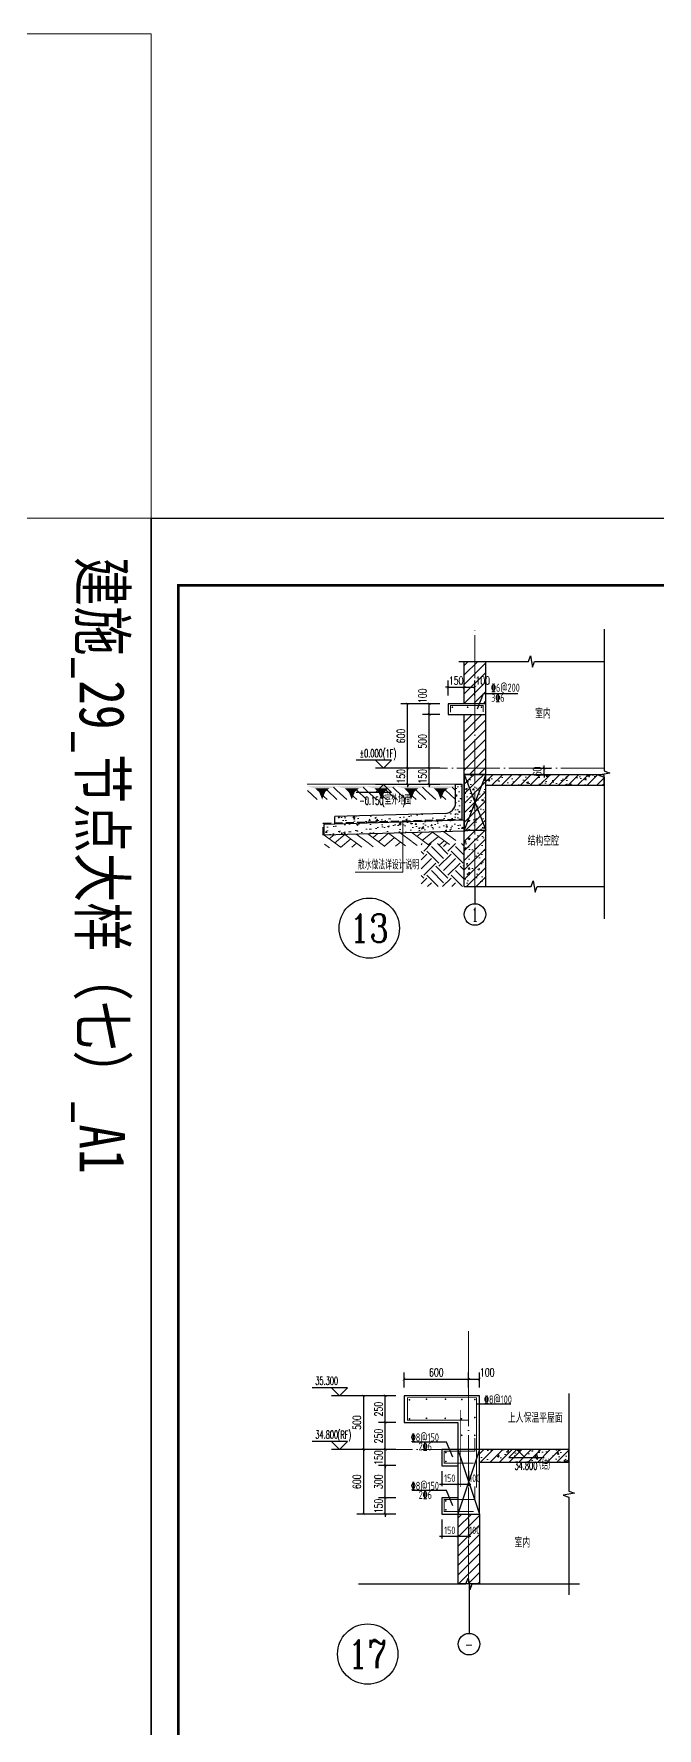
# Model space of a CAD drawing. Extents: x -461650 to 361314, y 245336 to 769729.
# Drawn here: x 344064 to 349850, y 669883 to 685631 of the extents above; entities that cross this region are included whole.
import ezdxf
from ezdxf.enums import TextEntityAlignment as Align

# ---------------------------------------------------------------- set-up
doc = ezdxf.new("R2010")
doc.units = 0
doc.header["$LTSCALE"] = 1000
doc.linetypes.add('DASH', pattern=[0.35, 0.25, -0.1])
doc.linetypes.add('DOTE', pattern=[2.42, 2, -0.2, 0.02, -0.2])
doc.layers.get('0').update_dxf_attribs({"linetype": 'CONTINUOUS'})
doc.layers.get('DEFPOINTS').update_dxf_attribs({"linetype": 'CONTINUOUS'})
for name, color, linetype in [('A-AXIS_TEXT', 7, 'CONTINUOUS'), ('AXIS', 3, 'CONTINUOUS'), ('COLUMN', 4, 'CONTINUOUS'), ('DIM', 2, 'CONTINUOUS'), ('DIM_ELEV', 3, 'CONTINUOUS'), ('DIM_SYMB', 3, 'CONTINUOUS'), ('PUB_DIM', 3, 'CONTINUOUS'), ('PUB_TEXT', 2, 'CONTINUOUS'), ('REIN', 6, 'CONTINUOUS'), ('S-大样-砼线', 7, 'CONTINUOUS'), ('S-引出线', 40, 'CONTINUOUS'), ('TEXT', 2, 'CONTINUOUS'), ('WALL', 5, 'CONTINUOUS'), ('yichutu', 7, 'CONTINUOUS'), ('导图字', 7, 'CONTINUOUS')]:
    doc.layers.add(name, color=color, linetype=linetype)
for name, color, linetype, lineweight in [('AXIS_TEXT', 7, 'CONTINUOUS', 20), ('DOTE', 19, 'DOTE', 9), ('PUB_HATCH', 8, 'CONTINUOUS', 9), ('图框', 9, 'CONTINUOUS', 18), ('填充', 251, 'CONTINUOUS', 5), ('平面-排水沟', 86, 'CONTINUOUS', 15), ('立面-中轮廓线', 30, 'CONTINUOUS', 35), ('粉刷', 251, 'CONTINUOUS', 9)]:
    doc.layers.add(name, color=color, linetype=linetype, lineweight=lineweight)
doc.styles.add('_TCH_AXIS', font='COMPLEX', dxfattribs={"bigfont": 'GBCBIG'})
doc.styles.add('_TCH_DIM', font='SIMPLEX.shx', dxfattribs={"width": 0.7, "bigfont": 'GBCBIG.shx'})
doc.styles.add('_TCH_DIM_T3', font='SIMPLEX', dxfattribs={"width": 0.705882, "bigfont": 'GBCBIG'})
doc.styles.add('COMPLEX', font='COMPLEX')
doc.styles.add('DIM_FONT_T3', font='SIMPLEX', dxfattribs={"width": 0.705882, "bigfont": 'GBCBIG'})
doc.styles.add('TSSD_DIMENSION', font='Tssdeng.shx', dxfattribs={"width": 0.7, "bigfont": 'tssdchn.shx'})
doc.styles.add('TSSD_REIN', font='tssdeng.shx', dxfattribs={"width": 0.7, "height": 300, "bigfont": 'tssdchn.shx'})
doc.styles.add('w', font='tssdeng.shx', dxfattribs={"width": 0.8, "bigfont": 'tssdchn.shx'})
doc.styles.add('黑体', font='simhei.ttf')
doc.dimstyles.new('_TCH_ARCH&&25', dxfattribs={"dimtxt": 74.375, "dimasz": 25, "dimexe": 62.5, "dimexo": 75, "dimgap": 25, "dimtad": 1, "dimdec": 0, "dimzin": 0, "dimdsep": 46, "dimtxsty": '_TCH_DIM_T3', "dimblk": 'ARCHTICK', "dimcen": 0.09, "dimclrt": 7, "dimazin": 0, "dimtfac": 1, "dimtdec": 0, "dimtix": 1, "dimtmove": 2, "dimatfit": 3, "dimldrblk": 'ARCHTICK', "dimfxl": 0, "dimtolj": 1, "dimtzin": 0, "dimarcsym": 0})
doc.dimstyles.new('TSSD_20_20', dxfattribs={"dimtxt": 60, "dimasz": 20, "dimexe": 20, "dimexo": 50, "dimgap": 20, "dimtad": 1, "dimdec": 0, "dimzin": 0, "dimdsep": 46, "dimtxsty": 'TSSD_DIMENSION', "dimblk": 'ARCHTICK', "dimblk1": 'ARCHTICK', "dimblk2": 'ARCHTICK', "dimcen": 0, "dimdle": 20, "dimclrt": 7, "dimadec": 0, "dimazin": 0, "dimtfac": 1, "dimtdec": 0, "dimtix": 1, "dimtmove": 2, "dimatfit": 3, "dimfxl": 0, "dimtolj": 1, "dimtzin": 0, "dimarcsym": 0})
pattern_1 = [(50, (28072.99, 249033.25), (143.452037, -12.550427), [15, -165]), (355, (28072.99, 249033.25), (-27.750267, 150.438427), [12, -132]), (100.4514, (28084.94, 249032.2), (115.701876, 137.88791), [12.74804, -140.22842]), (46.1842, (28072.99, 249073.25), (213.44821, -33.1038), [22.5, -247.5]), (96.6356, (28090.77, 249070.5), (186.93254, 194.82357), [19.12206, -210.3426]), (351.1842, (28072.99, 249073.25), (186.93239, 194.82372), [18, -198]), (21, (28092.99, 249063.25), (119.38141, -80.52378), [15, -165]), (326, (28092.99, 249063.25), (48.663066, 145.03001), [12, -132]), (71.4514, (28102.93, 249056.54), (168.044526, 64.5061), [12.74804, -140.22842]), (37.5, (28072.986, 249033.25), (2.431971, 66.578771), [0, -130.4, 0, -134, 0, -132.5]), (7.5, (28072.986, 249033.25), (52.613907, 78.882342), [0, -76.4, 0, -127.4, 0, -50.5]), (327.5, (28028.386, 249033.25), (106.764487, -4.510974), [0, -50, 0, -156, 0, -207]), (317.5, (28008.39, 249033.25), (116.637234, 20.020996), [0, -65, 0, -103.6, 0, -147])]
pattern_2 = [(45, (-737876.647, 828566.014), (-44.194174, 44.194174), []), (50, (-737876.65, 828566.01), (179.315046, -15.688034), [18.75, -206.25]), (355, (-737876.65, 828566.01), (-34.687833, 188.048033), [15, -165]), (100.4514, (-737861.7, 828564.7), (144.627345, 172.359886), [15.935047, -175.285528]), (46.1842, (-737876.65, 828616.01), (266.81026, -41.379754), [28.125, -309.375]), (96.6356, (-737854.4, 828612.57), (233.665676, 243.52947), [23.90257, -262.92825]), (351.1842, (-737876.65, 828616.01), (233.665486, 243.52965), [22.5, -247.5]), (21, (-737851.65, 828603.51), (149.226763, -100.654723), [18.75, -206.25]), (326, (-737851.65, 828603.51), (60.828833, 181.28751), [15, -165]), (71.4514, (-737839.21, 828595.13), (210.055657, 80.632624), [15.935047, -175.285528]), (37.5, (-737876.647, 828566.014), (3.039964, 83.2234635), [0, -163, 0, -167.5, 0, -165.625]), (7.5, (-737876.65, 828566.01), (65.767384, 98.602928), [0, -95.5, 0, -159.25, 0, -63.125]), (327.5, (-737932.397, 828566.014), (133.455609, -5.638718), [0, -62.5, 0, -195, 0, -258.75]), (317.5, (-737957.4, 828566.01), (145.796542, 25.026246), [0, -81.25, 0, -129.5, 0, -183.75])]
pattern_3 = [(45, (-737876.647, 828610.89), (-44.1941915, 44.1941915), [])]

# ---------------------------------------------------------------- blocks, each defined once
blk = doc.blocks.new('$LINEPAT$素土夯实')
at = {"color": 0}
for p, q in [((0, -210), (210, 0)), ((120, -300), (420, 0)), ((420, 0), (608, -188)), ((495, -300), (795, 0)), ((615, 0), (705, -90)), ((210, -210), (300, -300)), ((315, -105), (502, -293)), ((705, -300), (795, -210))]:
    blk.add_line(p, q, dxfattribs=at)
blk = doc.blocks.new('$LinePat$自然土壤')
at = {"color": 0}
for p, q in [((0, -90), (71, -19)), ((0, -300), (211, -89)), ((210, -300), (286, -224)), ((420, -300), (630, -90))]:
    blk.add_line(p, q, dxfattribs=at)
for points in [[(0, 0), (630, 0), (168, -45), (462, -45)], [(168, -45), (462, -45), (252, -132), (378, -132)], [(252, -132), (378, -132), (315, -300)]]:
    blk.add_solid(points, dxfattribs=at)
blk = doc.blocks.new('sanshui')
at = {"layer": '粉刷'}
h = blk.add_hatch(dxfattribs=at)
h.set_pattern_fill('混凝土', color=256, scale=20)
h.set_pattern_definition(pattern_1)
edge = h.paths.add_edge_path()
edge.add_line((346318, 427330), (346258, 427330))
edge.add_line((346258, 427330), (346258, 427160))
edge.add_arc((346158, 427160), 100, 271.7184, 360, ccw=False)
edge.add_line((346161, 427060), (345138, 427030))
edge.add_line((345138, 427030), (345138, 426970))
edge.add_line((345138, 426970), (346318, 427005))
edge.add_line((346318, 427005), (346318, 427330))
h = blk.add_hatch(dxfattribs=at)
h.set_pattern_fill('混凝土', color=256, scale=20)
h.set_pattern_definition(pattern_1)
h.paths.add_polyline_path([(346338, 426896), (346338, 426996), (345038, 426957), (345038, 426857)])
at = {"layer": 'COLUMN'}
for p, q in [((346258, 427330), (346318, 427330)), ((346258, 427160), (346258, 427330)), ((346318, 426995), (346318, 427330)), ((346338, 426996), (345038, 426957)), ((345038, 426857), (345038, 426957)), ((346161, 427060), (345138, 427030)), ((345138, 426960), (345138, 427030)), ((346338, 426896), (345038, 426857))]:
    blk.add_line(p, q, dxfattribs=at)
blk.add_arc((346158, 427160), 100, 271.7184, 0, dxfattribs=at)
at = {"layer": '立面-中轮廓线', "linetype": 'DASH', "ltscale": 0.3}
blk.add_lwpolyline([(345028, 426857), (345028, 426966), (346318, 427005)], dxfattribs=at)
at = {"layer": '粉刷'}
blk.add_line((344881, 427330), (346258, 427330), dxfattribs=at)
at = {"layer": '粉刷', "yscale": 0.4, "zscale": 0.4}
for name, p, xscale, rotation in [('$LinePat$自然土壤', (345157, 427310), -0.4369306507241237, 359.9999999999903), ('$LinePat$自然土壤', (345432, 427310), -0.4369306507241237, 359.9999999999903), ('$LinePat$自然土壤', (345707, 427310), -0.4369306507241237, 359.9999999999903), ('$LinePat$自然土壤', (345983, 427310), -0.4369306507241237, 359.9999999999903), ('$LinePat$自然土壤', (346258, 427310), -0.4369306507241237, 359.9999999999903), ('$LINEPAT$素土夯实', (345444, 426869), -0.5117605352322558, 1.718358001643932), ('$LINEPAT$素土夯实', (345851, 426881), -0.5117605352322558, 1.718358001643932), ('$LINEPAT$素土夯实', (346258, 426893), -0.5117605352322558, 1.718358001643932)]:
    blk.add_blockref(name, p, dxfattribs=dict(at, xscale=xscale, rotation=rotation))
blk = doc.blocks.new('GFDDDDRG')
at = {"layer": '图框'}
blk.add_lwpolyline([(923310, -107437), (923310, -159999), (893610, -159999), (893610, -107437)], close=True, dxfattribs=at)
blk.add_lwpolyline([(923310, -107437), (923310, -159999), (893610, -159999), (893610, -107437)], close=True, dxfattribs=at)
at = {"layer": '图框', "const_width": 50}
blk.add_lwpolyline([(894110, -159499), (922810, -159499), (922810, -108687), (894110, -108687)], close=True, dxfattribs=at)
blk = doc.blocks.new('yct-1051-594-26275-14850-25-1002.0')
at = {"layer": 'yichutu', "color": 7}
blk.add_lwpolyline([(0, 0), (0, 14850), (26275, 14850), (26275, 0)], close=True, dxfattribs=at)
blk = doc.blocks.new('_ArchTick')
at = {"color": 0, "linetype": 'ByBlock', "const_width": 0.15}
blk.add_lwpolyline([(-0.5, -0.5), (0.5, 0.5)], dxfattribs=at)
blk = doc.blocks.new('*D474')
at = {"layer": 'DEFPOINTS', "color": 0}
for p in [(347126, 672473), (347426, 672473), (347426, 671873)]:
    blk.add_point(p, dxfattribs=at)
at = {"layer": 'PUB_DIM', "color": 0, "lineweight": -2}
for p, q in [((347351, 672473), (347063, 672473)), ((347126, 671873), (347126, 672473)), ((347351, 671873), (347063, 671873))]:
    blk.add_line(p, q, dxfattribs=at)
at = {"layer": 'PUB_DIM', "color": 0, "lineweight": -2, "xscale": 25, "yscale": 25, "zscale": 25}
for p, rotation in [((347126, 672473), 90), ((347126, 671873), 270)]:
    blk.add_blockref('_ArchTick', p, dxfattribs=dict(at, rotation=rotation))
at = {"layer": 'PUB_DIM', "color": 7, "insert": (347063, 672173), "char_height": 74.4, "attachment_point": 5, "rotation": 90, "style": '_TCH_DIM_T3'}
blk.add_mtext('\\A1;600', dxfattribs=at)
blk = doc.blocks.new('*D475')
at = {"layer": 'DEFPOINTS', "color": 0}
for p in [(347126, 672973), (347426, 672973), (347426, 672473)]:
    blk.add_point(p, dxfattribs=at)
at = {"layer": 'PUB_DIM', "color": 0, "lineweight": -2}
for p, q in [((347351, 672973), (347063, 672973)), ((347126, 672473), (347126, 672973)), ((347351, 672473), (347063, 672473))]:
    blk.add_line(p, q, dxfattribs=at)
at = {"layer": 'PUB_DIM', "color": 0, "lineweight": -2, "xscale": 25, "yscale": 25, "zscale": 25}
for p, rotation in [((347126, 672973), 90), ((347126, 672473), 270)]:
    blk.add_blockref('_ArchTick', p, dxfattribs=dict(at, rotation=rotation))
at = {"layer": 'PUB_DIM', "color": 7, "insert": (347063, 672723), "char_height": 74.4, "attachment_point": 5, "rotation": 90, "style": '_TCH_DIM_T3'}
blk.add_mtext('\\A1;500', dxfattribs=at)
blk = doc.blocks.new('*D476')
at = {"layer": 'DEFPOINTS', "color": 0}
for p in [(347850, 672323), (348000, 672323), (348000, 672151)]:
    blk.add_point(p, dxfattribs=at)
at = {"layer": 'DIM', "color": 0, "lineweight": -2}
for p, q in [((347830, 672151), (348020, 672151)), ((347850, 672273), (347850, 672131)), ((348000, 672273), (348000, 672131))]:
    blk.add_line(p, q, dxfattribs=at)
at = {"layer": 'DIM', "color": 0, "lineweight": -2, "xscale": 20, "yscale": 20, "zscale": 20, "rotation": 180}
blk.add_blockref('_ArchTick', (347850, 672151), dxfattribs=at)
at = {"layer": 'DIM', "color": 0, "lineweight": -2, "xscale": 20, "yscale": 20, "zscale": 20}
blk.add_blockref('_ArchTick', (348000, 672151), dxfattribs=at)
at = {"layer": 'DIM', "color": 7, "insert": (347925, 672206), "char_height": 70, "attachment_point": 5, "style": 'TSSD_DIMENSION'}
blk.add_mtext('\\A1;150', dxfattribs=at)
blk = doc.blocks.new('*D477')
at = {"layer": 'DEFPOINTS', "color": 0}
for p in [(348000, 672323), (348100, 672323), (348100, 672151)]:
    blk.add_point(p, dxfattribs=at)
at = {"layer": 'DIM', "color": 0, "lineweight": -2}
for p, q in [((347980, 672151), (348120, 672151)), ((348000, 672273), (348000, 672131)), ((348100, 672273), (348100, 672131))]:
    blk.add_line(p, q, dxfattribs=at)
at = {"layer": 'DIM', "color": 0, "lineweight": -2, "xscale": 20, "yscale": 20, "zscale": 20, "rotation": 180}
blk.add_blockref('_ArchTick', (348000, 672151), dxfattribs=at)
at = {"layer": 'DIM', "color": 0, "lineweight": -2, "xscale": 20, "yscale": 20, "zscale": 20}
blk.add_blockref('_ArchTick', (348100, 672151), dxfattribs=at)
at = {"layer": 'DIM', "color": 7, "insert": (348157, 672206), "char_height": 70, "attachment_point": 5, "style": 'TSSD_DIMENSION'}
blk.add_mtext('\\A1;100', dxfattribs=at)
blk = doc.blocks.new('*D478')
at = {"layer": 'DEFPOINTS', "color": 0}
for p in [(348100, 673127), (347500, 672973), (348100, 672973)]:
    blk.add_point(p, dxfattribs=at)
at = {"layer": 'PUB_DIM', "color": 0, "lineweight": -2}
for p, q in [((347500, 673048), (347500, 673189)), ((347500, 673127), (348100, 673127)), ((348100, 673048), (348100, 673189))]:
    blk.add_line(p, q, dxfattribs=at)
at = {"layer": 'PUB_DIM', "color": 0, "lineweight": -2, "xscale": 25, "yscale": 25, "zscale": 25, "rotation": 180}
blk.add_blockref('_ArchTick', (347500, 673127), dxfattribs=at)
at = {"layer": 'PUB_DIM', "color": 0, "lineweight": -2, "xscale": 25, "yscale": 25, "zscale": 25}
blk.add_blockref('_ArchTick', (348100, 673127), dxfattribs=at)
at = {"layer": 'PUB_DIM', "color": 7, "insert": (347800, 673189), "char_height": 74.4, "attachment_point": 5, "style": '_TCH_DIM_T3'}
blk.add_mtext('\\A1;600', dxfattribs=at)
blk = doc.blocks.new('*D479')
at = {"layer": 'DEFPOINTS', "color": 0}
for p in [(348200, 673127), (348100, 672973), (348200, 672973)]:
    blk.add_point(p, dxfattribs=at)
at = {"layer": 'PUB_DIM', "color": 0, "lineweight": -2}
for p, q in [((348100, 673048), (348100, 673189)), ((348100, 673127), (348200, 673127)), ((348200, 673048), (348200, 673189))]:
    blk.add_line(p, q, dxfattribs=at)
at = {"layer": 'PUB_DIM', "color": 0, "lineweight": -2, "xscale": 25, "yscale": 25, "zscale": 25, "rotation": 180}
blk.add_blockref('_ArchTick', (348100, 673127), dxfattribs=at)
at = {"layer": 'PUB_DIM', "color": 0, "lineweight": -2, "xscale": 25, "yscale": 25, "zscale": 25}
blk.add_blockref('_ArchTick', (348200, 673127), dxfattribs=at)
at = {"layer": 'PUB_DIM', "color": 7, "insert": (348273, 673189), "char_height": 74.4, "attachment_point": 5, "style": '_TCH_DIM_T3'}
blk.add_mtext('\\A1;100', dxfattribs=at)
blk = doc.blocks.new('*D480')
at = {"layer": 'DEFPOINTS', "color": 0}
for p in [(347850, 671873), (348000, 671873), (348000, 671666)]:
    blk.add_point(p, dxfattribs=at)
at = {"layer": 'DIM', "color": 0, "lineweight": -2}
for p, q in [((347850, 671823), (347850, 671646)), ((348000, 671823), (348000, 671646)), ((347830, 671666), (348020, 671666))]:
    blk.add_line(p, q, dxfattribs=at)
at = {"layer": 'DIM', "color": 0, "lineweight": -2, "xscale": 20, "yscale": 20, "zscale": 20, "rotation": 180}
blk.add_blockref('_ArchTick', (347850, 671666), dxfattribs=at)
at = {"layer": 'DIM', "color": 0, "lineweight": -2, "xscale": 20, "yscale": 20, "zscale": 20}
blk.add_blockref('_ArchTick', (348000, 671666), dxfattribs=at)
at = {"layer": 'DIM', "color": 7, "insert": (347925, 671721), "char_height": 70, "attachment_point": 5, "style": 'TSSD_DIMENSION'}
blk.add_mtext('\\A1;150', dxfattribs=at)
blk = doc.blocks.new('*D481')
at = {"layer": 'DEFPOINTS', "color": 0}
for p in [(348000, 671873), (348100, 671873), (348100, 671666)]:
    blk.add_point(p, dxfattribs=at)
at = {"layer": 'DIM', "color": 0, "lineweight": -2}
for p, q in [((348000, 671823), (348000, 671646)), ((348100, 671823), (348100, 671646)), ((347980, 671666), (348120, 671666))]:
    blk.add_line(p, q, dxfattribs=at)
at = {"layer": 'DIM', "color": 0, "lineweight": -2, "xscale": 20, "yscale": 20, "zscale": 20, "rotation": 180}
blk.add_blockref('_ArchTick', (348000, 671666), dxfattribs=at)
at = {"layer": 'DIM', "color": 0, "lineweight": -2, "xscale": 20, "yscale": 20, "zscale": 20}
blk.add_blockref('_ArchTick', (348100, 671666), dxfattribs=at)
at = {"layer": 'DIM', "color": 7, "insert": (348157, 671721), "char_height": 70, "attachment_point": 5, "style": 'TSSD_DIMENSION'}
blk.add_mtext('\\A1;100', dxfattribs=at)
blk = doc.blocks.new('*D482')
at = {"layer": 'DEFPOINTS', "color": 0}
for p in [(347326, 672973), (347500, 672973), (347500, 672723)]:
    blk.add_point(p, dxfattribs=at)
at = {"layer": 'PUB_DIM', "color": 0, "lineweight": -2}
for p, q in [((347425, 672973), (347263, 672973)), ((347326, 672723), (347326, 672973)), ((347425, 672723), (347263, 672723))]:
    blk.add_line(p, q, dxfattribs=at)
at = {"layer": 'PUB_DIM', "color": 0, "lineweight": -2, "xscale": 25, "yscale": 25, "zscale": 25}
for p, rotation in [((347326, 672973), 90), ((347326, 672723), 270)]:
    blk.add_blockref('_ArchTick', p, dxfattribs=dict(at, rotation=rotation))
at = {"layer": 'PUB_DIM', "color": 7, "insert": (347263, 672848), "char_height": 74.4, "attachment_point": 5, "rotation": 90, "style": '_TCH_DIM_T3'}
blk.add_mtext('\\A1;250', dxfattribs=at)
blk = doc.blocks.new('*D483')
at = {"layer": 'DEFPOINTS', "color": 0}
for p in [(347326, 672723), (347500, 672723), (347500, 672473)]:
    blk.add_point(p, dxfattribs=at)
at = {"layer": 'PUB_DIM', "color": 0, "lineweight": -2}
for p, q in [((347425, 672723), (347263, 672723)), ((347326, 672473), (347326, 672723)), ((347425, 672473), (347263, 672473))]:
    blk.add_line(p, q, dxfattribs=at)
at = {"layer": 'PUB_DIM', "color": 0, "lineweight": -2, "xscale": 25, "yscale": 25, "zscale": 25}
for p, rotation in [((347326, 672723), 90), ((347326, 672473), 270)]:
    blk.add_blockref('_ArchTick', p, dxfattribs=dict(at, rotation=rotation))
at = {"layer": 'PUB_DIM', "color": 7, "insert": (347263, 672598), "char_height": 74.4, "attachment_point": 5, "rotation": 90, "style": '_TCH_DIM_T3'}
blk.add_mtext('\\A1;250', dxfattribs=at)
blk = doc.blocks.new('*D484')
at = {"layer": 'DEFPOINTS', "color": 0}
for p in [(347326, 672473), (347500, 672473), (347500, 672323)]:
    blk.add_point(p, dxfattribs=at)
at = {"layer": 'PUB_DIM', "color": 0, "lineweight": -2}
for p, q in [((347425, 672473), (347263, 672473)), ((347326, 672473), (347326, 672498)), ((347326, 672323), (347326, 672473)), ((347425, 672323), (347263, 672323)), ((347326, 672323), (347326, 672298))]:
    blk.add_line(p, q, dxfattribs=at)
at = {"layer": 'PUB_DIM', "color": 0, "lineweight": -2, "xscale": 25, "yscale": 25, "zscale": 25}
for p, rotation in [((347326, 672473), 270), ((347326, 672323), 90)]:
    blk.add_blockref('_ArchTick', p, dxfattribs=dict(at, rotation=rotation))
at = {"layer": 'PUB_DIM', "color": 7, "insert": (347263, 672398), "char_height": 74.4, "attachment_point": 5, "rotation": 90, "style": '_TCH_DIM_T3'}
blk.add_mtext('\\A1;150', dxfattribs=at)
blk = doc.blocks.new('*D485')
at = {"layer": 'DEFPOINTS', "color": 0}
for p in [(347326, 672323), (347500, 672323), (347500, 672023)]:
    blk.add_point(p, dxfattribs=at)
at = {"layer": 'PUB_DIM', "color": 0, "lineweight": -2}
for p, q in [((347425, 672323), (347263, 672323)), ((347326, 672023), (347326, 672323)), ((347425, 672023), (347263, 672023))]:
    blk.add_line(p, q, dxfattribs=at)
at = {"layer": 'PUB_DIM', "color": 0, "lineweight": -2, "xscale": 25, "yscale": 25, "zscale": 25}
for p, rotation in [((347326, 672323), 90), ((347326, 672023), 270)]:
    blk.add_blockref('_ArchTick', p, dxfattribs=dict(at, rotation=rotation))
at = {"layer": 'PUB_DIM', "color": 7, "insert": (347263, 672173), "char_height": 74.4, "attachment_point": 5, "rotation": 90, "style": '_TCH_DIM_T3'}
blk.add_mtext('\\A1;300', dxfattribs=at)
blk = doc.blocks.new('*D486')
at = {"layer": 'DEFPOINTS', "color": 0}
for p in [(347326, 672023), (347500, 672023), (347500, 671873)]:
    blk.add_point(p, dxfattribs=at)
at = {"layer": 'PUB_DIM', "color": 0, "lineweight": -2}
for p, q in [((347425, 672023), (347263, 672023)), ((347326, 672023), (347326, 672048)), ((347326, 671873), (347326, 672023)), ((347425, 671873), (347263, 671873)), ((347326, 671873), (347326, 671848))]:
    blk.add_line(p, q, dxfattribs=at)
at = {"layer": 'PUB_DIM', "color": 0, "lineweight": -2, "xscale": 25, "yscale": 25, "zscale": 25}
for p, rotation in [((347326, 672023), 270), ((347326, 671873), 90)]:
    blk.add_blockref('_ArchTick', p, dxfattribs=dict(at, rotation=rotation))
at = {"layer": 'PUB_DIM', "color": 7, "insert": (347263, 671948), "char_height": 74.4, "attachment_point": 5, "rotation": 90, "style": '_TCH_DIM_T3'}
blk.add_mtext('\\A1;150', dxfattribs=at)
blk = doc.blocks.new('*D551')
at = {"layer": 'DEFPOINTS', "color": 0}
for p in [(348634, 678805), (348634, 678745), (348800, 678805)]:
    blk.add_point(p, dxfattribs=at)
at = {"layer": 'PUB_DIM', "color": 0, "lineweight": -2}
for p, q in [((348709, 678805), (348862, 678805)), ((348709, 678745), (348862, 678745)), ((348800, 678805), (348800, 678830)), ((348800, 678745), (348800, 678805)), ((348800, 678745), (348800, 678720))]:
    blk.add_line(p, q, dxfattribs=at)
at = {"layer": 'PUB_DIM', "color": 0, "lineweight": -2, "xscale": 25, "yscale": 25, "zscale": 25}
for p, rotation in [((348800, 678805), 270), ((348800, 678745), 90)]:
    blk.add_blockref('_ArchTick', p, dxfattribs=dict(at, rotation=rotation))
at = {"layer": 'PUB_DIM', "color": 7, "insert": (348737, 678775), "char_height": 74.4, "attachment_point": 5, "rotation": 90, "style": '_TCH_DIM_T3'}
blk.add_mtext('\\A1;60', dxfattribs=at)
blk = doc.blocks.new('*D552')
at = {"layer": 'DEFPOINTS', "color": 0}
for p in [(348059, 679558), (347909, 679405), (348059, 679405)]:
    blk.add_point(p, dxfattribs=at)
at = {"layer": 'PUB_DIM', "color": 0, "lineweight": -2}
for p, q in [((347909, 679558), (347884, 679558)), ((347909, 679480), (347909, 679620)), ((347909, 679558), (348059, 679558)), ((348059, 679480), (348059, 679620)), ((348059, 679558), (348084, 679558))]:
    blk.add_line(p, q, dxfattribs=at)
at = {"layer": 'PUB_DIM', "color": 0, "lineweight": -2, "xscale": 25, "yscale": 25, "zscale": 25}
blk.add_blockref('_ArchTick', (347909, 679558), dxfattribs=at)
at = {"layer": 'PUB_DIM', "color": 0, "lineweight": -2, "xscale": 25, "yscale": 25, "zscale": 25, "rotation": 180}
blk.add_blockref('_ArchTick', (348059, 679558), dxfattribs=at)
at = {"layer": 'PUB_DIM', "color": 7, "insert": (347984, 679620), "char_height": 74.4, "attachment_point": 5, "style": '_TCH_DIM_T3'}
blk.add_mtext('\\A1;150', dxfattribs=at)
blk = doc.blocks.new('*D553')
at = {"layer": 'DEFPOINTS', "color": 0}
for p in [(348159, 679558), (348059, 679405), (348159, 679405)]:
    blk.add_point(p, dxfattribs=at)
at = {"layer": 'PUB_DIM', "color": 0, "lineweight": -2}
for p, q in [((348059, 679480), (348059, 679620)), ((348059, 679558), (348159, 679558)), ((348159, 679480), (348159, 679620))]:
    blk.add_line(p, q, dxfattribs=at)
at = {"layer": 'PUB_DIM', "color": 0, "lineweight": -2, "xscale": 25, "yscale": 25, "zscale": 25, "rotation": 180}
blk.add_blockref('_ArchTick', (348059, 679558), dxfattribs=at)
at = {"layer": 'PUB_DIM', "color": 0, "lineweight": -2, "xscale": 25, "yscale": 25, "zscale": 25}
blk.add_blockref('_ArchTick', (348159, 679558), dxfattribs=at)
at = {"layer": 'PUB_DIM', "color": 7, "insert": (348231, 679620), "char_height": 74.4, "attachment_point": 5, "style": '_TCH_DIM_T3'}
blk.add_mtext('\\A1;100', dxfattribs=at)
blk = doc.blocks.new('*D554')
at = {"layer": 'DEFPOINTS', "color": 0}
for p in [(347734, 679405), (347909, 679405), (347909, 679305)]:
    blk.add_point(p, dxfattribs=at)
at = {"layer": 'PUB_DIM', "color": 0, "lineweight": -2}
for p, q in [((347834, 679405), (347672, 679405)), ((347734, 679305), (347734, 679405)), ((347834, 679305), (347672, 679305))]:
    blk.add_line(p, q, dxfattribs=at)
at = {"layer": 'PUB_DIM', "color": 0, "lineweight": -2, "xscale": 25, "yscale": 25, "zscale": 25}
for p, rotation in [((347734, 679405), 90), ((347734, 679305), 270)]:
    blk.add_blockref('_ArchTick', p, dxfattribs=dict(at, rotation=rotation))
at = {"layer": 'PUB_DIM', "color": 7, "insert": (347672, 679478), "char_height": 74.4, "attachment_point": 5, "rotation": 90, "style": '_TCH_DIM_T3'}
blk.add_mtext('\\A1;100', dxfattribs=at)
blk = doc.blocks.new('*D555')
at = {"layer": 'DEFPOINTS', "color": 0}
for p in [(347734, 679305), (347909, 679305), (347909, 678805)]:
    blk.add_point(p, dxfattribs=at)
at = {"layer": 'PUB_DIM', "color": 0, "lineweight": -2}
for p, q in [((347834, 679305), (347672, 679305)), ((347734, 678805), (347734, 679305)), ((347834, 678805), (347672, 678805))]:
    blk.add_line(p, q, dxfattribs=at)
at = {"layer": 'PUB_DIM', "color": 0, "lineweight": -2, "xscale": 25, "yscale": 25, "zscale": 25}
for p, rotation in [((347734, 679305), 90), ((347734, 678805), 270)]:
    blk.add_blockref('_ArchTick', p, dxfattribs=dict(at, rotation=rotation))
at = {"layer": 'PUB_DIM', "color": 7, "insert": (347672, 679055), "char_height": 74.4, "attachment_point": 5, "rotation": 90, "style": '_TCH_DIM_T3'}
blk.add_mtext('\\A1;500', dxfattribs=at)
blk = doc.blocks.new('*D556')
at = {"layer": 'DEFPOINTS', "color": 0}
for p in [(347734, 678805), (347909, 678805), (347909, 678655)]:
    blk.add_point(p, dxfattribs=at)
at = {"layer": 'PUB_DIM', "color": 0, "lineweight": -2}
for p, q in [((347834, 678805), (347672, 678805)), ((347734, 678805), (347734, 678830)), ((347734, 678655), (347734, 678805)), ((347834, 678655), (347672, 678655)), ((347734, 678655), (347734, 678630))]:
    blk.add_line(p, q, dxfattribs=at)
at = {"layer": 'PUB_DIM', "color": 0, "lineweight": -2, "xscale": 25, "yscale": 25, "zscale": 25}
for p, rotation in [((347734, 678805), 270), ((347734, 678655), 90)]:
    blk.add_blockref('_ArchTick', p, dxfattribs=dict(at, rotation=rotation))
at = {"layer": 'PUB_DIM', "color": 7, "insert": (347672, 678730), "char_height": 74.4, "attachment_point": 5, "rotation": 90, "style": '_TCH_DIM_T3'}
blk.add_mtext('\\A1;150', dxfattribs=at)
blk = doc.blocks.new('*D574')
at = {"layer": 'DEFPOINTS', "color": 0}
for p in [(347534, 678805), (347834, 678805), (347834, 678655)]:
    blk.add_point(p, dxfattribs=at)
at = {"layer": 'PUB_DIM', "color": 0, "lineweight": -2}
for p, q in [((347759, 678805), (347472, 678805)), ((347534, 678805), (347534, 678830)), ((347534, 678655), (347534, 678805)), ((347759, 678655), (347472, 678655)), ((347534, 678655), (347534, 678630))]:
    blk.add_line(p, q, dxfattribs=at)
at = {"layer": 'PUB_DIM', "color": 0, "lineweight": -2, "xscale": 25, "yscale": 25, "zscale": 25}
for p, rotation in [((347534, 678805), 270), ((347534, 678655), 90)]:
    blk.add_blockref('_ArchTick', p, dxfattribs=dict(at, rotation=rotation))
at = {"layer": 'PUB_DIM', "color": 7, "insert": (347472, 678730), "char_height": 74.4, "attachment_point": 5, "rotation": 90, "style": '_TCH_DIM_T3'}
blk.add_mtext('\\A1;150', dxfattribs=at)
blk = doc.blocks.new('*D575')
at = {"layer": 'DEFPOINTS', "color": 0}
for p in [(347534, 679405), (347834, 679405), (347834, 678805)]:
    blk.add_point(p, dxfattribs=at)
at = {"layer": 'PUB_DIM', "color": 0, "lineweight": -2}
for p, q in [((347759, 679405), (347472, 679405)), ((347534, 678805), (347534, 679405)), ((347759, 678805), (347472, 678805))]:
    blk.add_line(p, q, dxfattribs=at)
at = {"layer": 'PUB_DIM', "color": 0, "lineweight": -2, "xscale": 25, "yscale": 25, "zscale": 25}
for p, rotation in [((347534, 679405), 90), ((347534, 678805), 270)]:
    blk.add_blockref('_ArchTick', p, dxfattribs=dict(at, rotation=rotation))
at = {"layer": 'PUB_DIM', "color": 7, "insert": (347472, 679105), "char_height": 74.4, "attachment_point": 5, "rotation": 90, "style": '_TCH_DIM_T3'}
blk.add_mtext('\\A1;600', dxfattribs=at)
blk = doc.blocks.new('_AXISO')
blk.add_circle((0, 0), 0.5)
at = {"layer": 'A-AXIS_TEXT', "style": 'COMPLEX', "width": 1.041667}
blk.add_attdef('A', text='', height=0.56, dxfattribs=at).set_placement((-0.25, -0.28), (0.25, -0.28), align=Align.FIT)
blk = doc.blocks.new('20210809.04121594')
at = {"layer": 'REIN', "const_width": 9}
blk.add_lwpolyline([(87155, 67699), (87155, 67763), (87458, 67763), (87458, 67705)], dxfattribs=at)
at = {"layer": 'REIN', "const_width": 8}
for points in [[(87168, 67748, 1), (87176, 67748, 1)], [(87310, 67748, 1), (87318, 67748, 1)], [(87439, 67748, 1), (87447, 67748, 1)]]:
    blk.add_lwpolyline(points, format="xyb", close=True, dxfattribs=at)
at = {"layer": 'S-大样-砼线'}
for p, q in [((87282, 67121), (87482, 66606)), ((87482, 67121), (87282, 66606))]:
    blk.add_line(p, q, dxfattribs=at)
blk.add_lwpolyline([(87482, 67121), (87282, 67121), (87282, 66606), (87482, 66606)], close=True, dxfattribs=at)
at = {"layer": 'S-引出线'}
blk.add_lwpolyline([(87404, 67734), (87462, 67875), (87780, 67875)], dxfattribs=at)
at = {"layer": 'TEXT', "style": 'w', "width": 0.7}
for s, p in [('%%1326@200', (87532, 67892)), ('3%%1326', (87532, 67798))]:
    blk.add_text(s, height=75, rotation=0, dxfattribs=at).set_placement(p)
blk = doc.blocks.new('20210809.04161054')
at = {"layer": 'REIN', "const_width": 9}
for points in [[(87718, 67455), (87155, 67455), (87155, 67663), (87796, 67663), (87796, 66828)], [(87645, 66834), (87645, 67549)], [(87780, 67289), (87780, 67166), (87496, 67166), (87496, 67054), (87768, 67054)], [(87780, 66839), (87780, 66716), (87496, 66716), (87496, 66604), (87768, 66604)]]:
    blk.add_lwpolyline(points, dxfattribs=at)
at = {"layer": 'REIN', "const_width": 8}
for points in [[(87169, 67644, 1), (87177, 67644, 1)], [(87327, 67649, 1), (87335, 67649, 1)], [(87504, 67649, 1), (87512, 67649, 1)], [(87654, 67646, 1), (87662, 67646, 1)], [(87775, 67646, 1), (87783, 67646, 1)], [(87169, 67466, 1), (87177, 67466, 1)], [(87327, 67471, 1), (87335, 67471, 1)], [(87501, 67471, 1), (87509, 67471, 1)], [(87652, 67466, 1), (87660, 67466, 1)], [(87775, 67478, 1), (87783, 67478, 1)], [(87654, 67313, 1), (87662, 67313, 1)], [(87775, 67313, 1), (87783, 67313, 1)], [(87506, 67153, 1), (87514, 67153, 1)], [(87506, 67070, 1), (87514, 67070, 1)], [(87506, 66703, 1), (87514, 66703, 1)], [(87506, 66620, 1), (87514, 66620, 1)]]:
    blk.add_lwpolyline(points, format="xyb", close=True, dxfattribs=at)
at = {"layer": 'S-大样-砼线'}
for p, q in [((87622, 67181), (87822, 66581)), ((87822, 67181), (87622, 66581))]:
    blk.add_line(p, q, dxfattribs=at)
blk.add_lwpolyline([(87822, 67181), (87622, 67181), (87622, 66581), (87822, 66581)], close=True, dxfattribs=at)
at = {"layer": 'S-引出线'}
for points in [[(88114, 67602), (87796, 67602)], [(87575, 67109), (87517, 67250), (87199, 67250)], [(87575, 66659), (87517, 66800), (87199, 66800)]]:
    blk.add_lwpolyline(points, dxfattribs=at)
at = {"layer": 'TEXT', "color": 1, "style": 'TSSD_REIN', "width": 0.7}
blk.add_text('%%1328@100', height=75, rotation=0, dxfattribs=at).set_placement((87866, 67609))
at = {"layer": 'TEXT', "style": 'TSSD_REIN', "width": 0.7}
for s, p in [('%%1328@150', (87186, 67256)), ('2%%1326', (87258, 67172)), ('%%1328@150', (87186, 66806)), ('2%%1326', (87258, 66722))]:
    blk.add_text(s, height=75, rotation=0, dxfattribs=at).set_placement(p)

msp = doc.modelspace()

# ---------------------------------------------------------------- hatches: boundary and pattern name
at = {"layer": 'PUB_HATCH'}
h = msp.add_hatch(dxfattribs=at)
h.set_pattern_fill('普通砖', color=256, scale=25, style=0)
h.set_pattern_definition(pattern_3)
h.paths.add_polyline_path([(348258.86, 679405.39), (348258.86, 679798.18), (348058.86, 679798.18), (348058.86, 679405.39)])
h = msp.add_hatch(dxfattribs=at)
h.set_pattern_fill('普通砖', color=256, scale=25, style=0)
h.set_pattern_definition(pattern_3)
h.paths.add_polyline_path([(348058.86, 678745.39), (348258.86, 678745.39), (348258.86, 679305.39), (348058.86, 679305.39)])
h = msp.add_hatch(dxfattribs=at)
h.set_pattern_fill('钢筋混凝土', color=256, scale=25, style=0)
h.set_pattern_definition(pattern_2)
h.paths.add_polyline_path([(348258.83, 677705.39), (348258.85, 678645.39), (348058.86, 678745.39), (348058.83, 677705.39)])
h = msp.add_hatch(dxfattribs=at)
h.set_pattern_fill('钢筋混凝土', color=256, scale=25, style=0)
h.set_pattern_definition(pattern_2)
h.paths.add_polyline_path([(349357.38, 678745.39), (348058.86, 678745.39), (348258.85, 678645.39), (349357.38, 678645.39)])
h = msp.add_hatch(dxfattribs=at)
h.set_pattern_fill('钢筋混凝土', color=256, scale=25, style=0)
h.set_pattern_definition(pattern_2)
h.paths.add_polyline_path([(348200.28, 672472.59), (348200.28, 672352.59), (349030.51, 672352.59), (349030.51, 672472.59)])
h = msp.add_hatch(dxfattribs=at)
h.set_pattern_fill('普通砖', color=256, scale=25, style=0)
h.set_pattern_definition(pattern_3)
h.paths.add_polyline_path([(348200.28, 671872.59), (348100.25, 671872.59), (348000.33, 671872.59), (348000.33, 671222.97), (348200.33, 671222.97), (348200.33, 671872.59)])
at = {"layer": '填充'}
h = msp.add_hatch(dxfattribs=at)
h.set_pattern_fill('EARTH', color=250, scale=50, angle=45, style=0)
h.set_pattern_definition([(45, (-767439.42, 222512.02), (0, 224.506403), [158.75, -158.75]), (45, (-767481.51, 222554.11), (0, 224.506403), [158.75, -158.75]), (45, (-767523.6, 222596.21), (0, 224.506403), [158.75, -158.75]), (135, (-767523.6, 222624.27), (-224.506403, 0), [158.75, -158.75]), (135, (-767481.51, 222666.37), (-224.506403, 0), [158.75, -158.75]), (135, (-767439.42, 222708.46), (-224.506403, 0), [158.75, -158.75])])
h.paths.add_polyline_path([(348058.86, 678105.39), (347658.86, 678105.39), (347658.86, 677705.39), (348058.86, 677705.39)])

# ---------------------------------------------------------------- linework, layer by layer
at = {"layer": 'AXIS'}
for p, q in [((348158.74, 677705.39), (348158.74, 677546)), ((348103.88, 671222.97), (348103.88, 670763.58))]:
    msp.add_line(p, q, dxfattribs=at)
at = {"layer": 'AXIS', "color": 6}
for centre in [(347177.49, 677318.81), (347162.63, 670571.75)]:
    msp.add_circle(centre, 280, dxfattribs=at)
at = {"layer": 'DIM_ELEV'}
for p, q in [((347384.25, 678880.39), (347056.25, 678880.39)), ((347309.25, 678805.39), (347234.25, 678880.39)), ((347734.25, 678805.39), (347234.25, 678805.39)), ((347309.25, 678805.39), (347384.25, 678880.39)), ((347384.25, 678579.92), (347056.25, 678579.92)), ((347309.25, 678654.92), (347234.25, 678579.92)), ((347734.25, 678654.92), (347234.25, 678654.92)), ((347309.25, 678654.92), (347384.25, 678579.92)), ((346975.67, 673047.59), (346647.67, 673047.59)), ((346900.67, 672972.59), (346825.67, 673047.59)), ((347325.67, 672972.59), (346825.67, 672972.59)), ((346900.67, 672972.59), (346975.67, 673047.59)), ((346975.67, 672547.59), (346647.67, 672547.59)), ((346900.67, 672472.59), (346825.67, 672547.59)), ((347325.67, 672472.59), (346825.67, 672472.59)), ((346900.67, 672472.59), (346975.67, 672547.59))]:
    msp.add_line(p, q, dxfattribs=at)
at = {"layer": 'DIM_ELEV', "color": 3}
for p, q in [((348547.78, 672472.59), (348472.78, 672397.59)), ((348547.78, 672472.59), (348622.78, 672397.59)), ((348472.78, 672397.59), (348800.78, 672397.59))]:
    msp.add_line(p, q, dxfattribs=at)
at = {"layer": 'DIM_SYMB'}
for points in [[(349357.38, 680098.18), (349357.38, 678779.91), (349409.88, 678760.8), (349304.88, 678742.29), (349357.38, 678723.66), (349357.38, 677405.39)], [(348008.86, 679798.18), (348654.99, 679798.18), (348674.1, 679850.68), (348692.62, 679745.68), (348711.24, 679798.18), (349357.38, 679798.18)], [(348058.86, 677705.39), (348679.99, 677705.39), (348699.1, 677757.89), (348717.62, 677652.89), (348736.24, 677705.39), (349357.38, 677705.39)], [(349030.51, 672992.61), (349030.51, 672085.91), (349083.01, 672066.81), (348978.01, 672048.29), (349030.51, 672029.66), (349030.51, 671122.97)], [(347076.72, 671222.97), (348075.49, 671222.97), (348094.6, 671275.47), (348113.11, 671170.47), (348131.74, 671222.97), (349130.51, 671222.97)]]:
    msp.add_lwpolyline(points, dxfattribs=at)
at = {"layer": 'DOTE', "color": 1, "linetype": 'DOTE', "ltscale": 0.2}
for p, q in [((348158.74, 677705.39), (348158.86, 680098.18)), ((349357.38, 678805.39), (347834.25, 678805.39)), ((348100.28, 673572.59), (348100.28, 671222.97)), ((349030.51, 672472.59), (347125.67, 672472.59))]:
    msp.add_line(p, q, dxfattribs=at)
at = {"layer": 'WALL'}
for p, q in [((348058.86, 679405.39), (348058.86, 679798.18)), ((348058.86, 679798.18), (348258.86, 679798.18)), ((348258.86, 679405.39), (348258.86, 679798.18)), ((348258.86, 679405.39), (347908.86, 679405.39)), ((347908.86, 679405.39), (347908.86, 679305.39)), ((348258.86, 679305.39), (348258.86, 679405.39)), ((347908.86, 679305.39), (348258.86, 679305.39)), ((348058.86, 678745.39), (348058.86, 679305.39)), ((348258.86, 678745.39), (348258.86, 679305.39)), ((348058.83, 677705.39), (348058.86, 678745.39)), ((349357.38, 678745.39), (348058.86, 678745.39)), ((349357.38, 678645.39), (349357.38, 678745.39)), ((348258.83, 677705.39), (348258.85, 678645.39)), ((349357.38, 678645.39), (348258.85, 678645.39)), ((348058.83, 677705.39), (348258.83, 677705.39)), ((348200.28, 672972.59), (347500.28, 672972.59)), ((347500.28, 672972.59), (347500.28, 672722.59)), ((348200.28, 672472.59), (348200.28, 672972.59)), ((347500.28, 672722.59), (348000.28, 672722.59)), ((348000.28, 672722.59), (348000.28, 672472.59)), ((348000.28, 672472.59), (347850.28, 672472.59)), ((347850.28, 672472.59), (347850.28, 672322.59)), ((349030.51, 672472.59), (348200.28, 672472.59)), ((349030.51, 672352.59), (349030.51, 672472.59)), ((347850.28, 672322.59), (348000.28, 672322.59)), ((348000.28, 672322.59), (348000.28, 672022.59)), ((348200.28, 671872.59), (348200.28, 672352.59)), ((349030.51, 672352.59), (348200.28, 672352.59)), ((348000.28, 672022.59), (347850.28, 672022.59)), ((347850.28, 672022.59), (347850.28, 671872.59)), ((347850.28, 671872.59), (348200.28, 671872.59)), ((348000.33, 671872.59), (348000.33, 671222.97)), ((348200.33, 671872.59), (348200.28, 671872.59)), ((348200.33, 671872.59), (348200.33, 671222.97)), ((348200.33, 671222.97), (348000.33, 671222.97))]:
    msp.add_line(p, q, dxfattribs=at)
at = {"layer": '图框', "color": 2}
msp.add_lwpolyline([(345153.85, 681131.01), (337403.85, 681131.01), (337403.85, 685631.01), (345153.85, 685631.01)], close=True, dxfattribs=at)
at = {"layer": '平面-排水沟'}
for p, q in [((347489.84, 678305.8), (347489.84, 677837.96)), ((347489.84, 677837.96), (347045.71, 677837.96))]:
    msp.add_line(p, q, dxfattribs=at)
at = {"layer": '平面-排水沟', "const_width": 6.67}
msp.add_lwpolyline([(347489.84, 678309.13, 1), (347489.84, 678302.46, 1)], format="xyb", close=True, dxfattribs=at)

# ---------------------------------------------------------------- block references
at = {"xscale": 0.5, "yscale": 0.5, "zscale": 0.5}
msp.add_blockref('GFDDDDRG', (-101651.04, 734849.49), dxfattribs=at)
msp.add_blockref('sanshui', (1720.73, 251325.76))
at = {"layer": 'AXIS'}
ref = msp.add_blockref('_AXISO', (348158.74, 677446), dxfattribs=dict(at, xscale=200, yscale=200, zscale=200))
ref.add_attrib('A', '1', dxfattribs={"layer": 'AXIS_TEXT', "height": 128.68, "style": '_TCH_AXIS'}).set_placement((348131.17, 677381.66), (348186.32, 677381.66), align=Align.FIT)
ref = msp.add_blockref('_AXISO', (348103.88, 670663.58), dxfattribs=dict(at, xscale=200, yscale=200, zscale=200))
ref.add_attrib('A', '-', dxfattribs={"layer": 'AXIS_TEXT', "height": 116.49, "style": '_TCH_AXIS', "width": 0.777778}).set_placement((348065.05, 670605.33), (348142.71, 670605.33), align=Align.FIT)
at = {"layer": 'REIN'}
for name, p in [('20210809.04121594', (260776.96, 611624.46)), ('20210809.04161054', (260377.94, 605291.65))]:
    msp.add_blockref(name, p, dxfattribs=at)
at = {"layer": 'yichutu', "rotation": 270}
msp.add_blockref('yct-1051-594-26275-14850-25-1002.0', (345153.85, 681131.01), dxfattribs=at)

# ---------------------------------------------------------------- texts
at = {"layer": 'AXIS_TEXT', "color": 6, "style": '_TCH_AXIS'}
for s, p, p2 in [('13', (346996.07, 677187.43), (347358.92, 677187.43)), ('17', (346981.2, 670440.37), (347344.06, 670440.37))]:
    msp.add_text(s, height=262.756, dxfattribs=at).set_placement(p, p2, align=Align.FIT)
at = {"layer": 'DIM_ELEV', "color": 7, "style": '_TCH_DIM'}
for s, height, width, p in [('34.800', 74.375, 0.494118, (348526.22, 672285.06)), ('（结）', 84.397, 0.7, (348718.72, 672285.06))]:
    msp.add_text(s, height=height, dxfattribs=dict(at, width=width)).set_placement(p)
at = {"layer": 'PUB_TEXT'}
for s, height, style, width, p in [('室内', 80, 'TSSD_REIN', 0.7, (348718.07, 679268.77)), ('%%P0.000', 74.375, '_TCH_DIM', 0.494118, (347087.25, 678906.64)), ('(1F)', 74.375, '_TCH_DIM', 0.494118, (347302.62, 678905.42)), ('-0.150', 74.375, '_TCH_DIM', 0.494118, (347085.85, 678466.17)), ('(', 74.38, '_TCH_DIM', 0.494118, (347294.57, 678467.4)), ('室外地面', 89.362, '_TCH_DIM', 0.7, (347319.07, 678467.4)), (')', 74.38, '_TCH_DIM', 0.494118, (347485.88, 678467.4)), ('结构空腔', 80, 'TSSD_REIN', 0.7, (348647.28, 678086.81)), ('散水做法详设计说明', 89.362, 'DIM_FONT_T3', 0.705882, (347071.96, 677864.21)), ('35.300', 74.375, '_TCH_DIM', 0.494118, (346676.57, 673073.84)), ('上人保温平屋面', 80, 'TSSD_REIN', 0.7, (348463.86, 672722.4)), ('34.800', 74.375, '_TCH_DIM', 0.494118, (346676.57, 672573.84)), ('(RF)', 74.375, '_TCH_DIM', 0.494118, (346881.97, 672572.61)), ('室内', 80, 'TSSD_REIN', 0.7, (348526.31, 671563.4))]:
    msp.add_text(s, height=height, dxfattribs=dict(at, style=style, width=width)).set_placement(p)
at = {"layer": '导图字', "color": 1, "style": '黑体', "width": 0.8}
msp.add_text('建施_29_节点大样（七）_A1', height=420.5907, rotation=270, dxfattribs=at).set_placement((344487.99, 680770.22))

# ---------------------------------------------------------------- dimensions: what is measured, and where the dimension line sits
at = {"layer": 'DIM'}
for p1, p2, distance, picture, middle in [((347850.28, 672322.59), (348000.28, 672322.59), -171.98, '*D476', (347925.28, 672205.61)), ((347850.28, 671872.59), (348000.28, 671872.59), -206.45, '*D480', (347925.28, 671721.14))]:
    dim = msp.add_aligned_dim(p1=p1, p2=p2, distance=distance, dimstyle='TSSD_20_20', override={"dimtxt": 70}, dxfattribs=at)
    dim.commit()
    dim.dimension.update_dxf_attribs({"geometry": picture, "text_midpoint": middle})
for base, p1, p2, picture, middle in [((348100.28, 672150.61), (348000.28, 672322.59), (348100.28, 672322.59), '*D477', (348156.73, 672205.61)), ((348100.28, 671666.14), (348000.28, 671872.59), (348100.28, 671872.59), '*D481', (348156.73, 671721.14))]:
    dim = msp.add_linear_dim(base=base, p1=p1, p2=p2, angle=360, dimstyle='TSSD_20_20', override={"dimtxt": 70}, dxfattribs=at)
    dim.commit()
    dim.dimension.update_dxf_attribs({"geometry": picture, "text_midpoint": middle, "dimtype": 161})
at = {"layer": 'PUB_DIM'}
for base, p1, p2, angle, picture, middle in [((347734.25, 679405.39), (347908.86, 679305.39), (347908.86, 679405.39), 90, '*D554', (347672.06, 679477.81)), ((348158.86, 679557.74), (348058.86, 679405.42), (348158.86, 679405.42), 360, '*D553', (348231.27, 679619.93)), ((348200.28, 673126.75), (348100.28, 672972.59), (348200.28, 672972.59), 360, '*D479', (348272.7, 673188.93))]:
    dim = msp.add_linear_dim(base=base, p1=p1, p2=p2, angle=angle, dimstyle='_TCH_ARCH&&25', dxfattribs=at)
    dim.commit()
    dim.dimension.update_dxf_attribs({"geometry": picture, "text_midpoint": middle, "dimtype": 161})
for p1, p2, distance, picture, middle in [((347908.86, 679405.42), (348058.86, 679405.42), 152.32, '*D552', (347983.86, 679619.93)), ((347834.25, 678805.39), (347834.25, 679405.39), 300, '*D575', (347472.06, 679105.39)), ((347908.86, 678805.39), (347908.86, 679305.39), 174.61, '*D555', (347672.06, 679055.39)), ((347834.25, 678654.92), (347834.25, 678805.39), 300, '*D574', (347472.06, 678730.16)), ((347908.86, 678655.39), (347908.86, 678805.39), 174.61, '*D556', (347672.06, 678730.39)), ((348633.66, 678745.39), (348633.66, 678805.39), -165.96, '*D551', (348737.43, 678775.39)), ((347500.28, 672972.59), (348100.28, 672972.59), 154.16, '*D478', (347800.28, 673188.93)), ((347425.67, 672472.59), (347425.67, 672972.59), 300, '*D475', (347063.48, 672722.59)), ((347500.28, 672722.59), (347500.28, 672972.59), 174.61, '*D482', (347263.48, 672847.59)), ((347500.28, 672472.59), (347500.28, 672722.59), 174.61, '*D483', (347263.48, 672597.59)), ((347425.67, 671872.59), (347425.67, 672472.59), 300, '*D474', (347063.48, 672172.59)), ((347500.28, 672322.59), (347500.28, 672472.59), 174.61, '*D484', (347263.48, 672397.59)), ((347500.28, 672022.59), (347500.28, 672322.59), 174.61, '*D485', (347263.48, 672172.59)), ((347500.28, 671872.59), (347500.28, 672022.59), 174.61, '*D486', (347263.48, 671947.59))]:
    dim = msp.add_aligned_dim(p1=p1, p2=p2, distance=distance, dimstyle='_TCH_ARCH&&25', dxfattribs=at)
    dim.commit()
    dim.dimension.update_dxf_attribs({"geometry": picture, "text_midpoint": middle})

doc.saveas('drawing.dxf')
